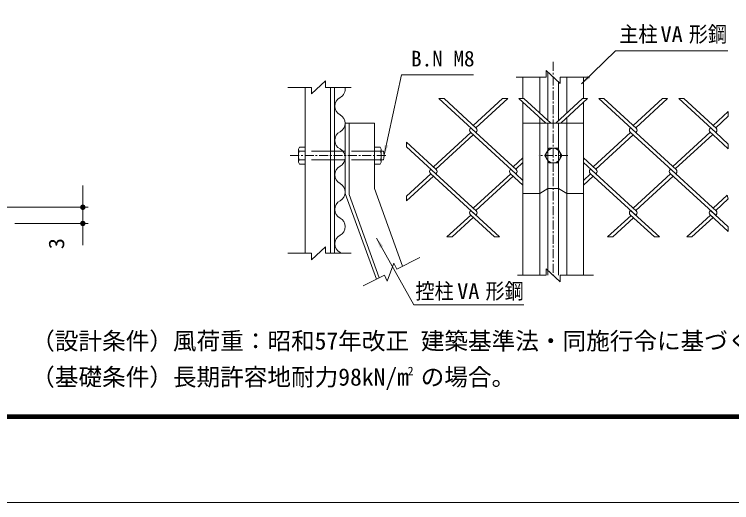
# Model space of a CAD drawing. Units: millimetres, scale not verified. Extents: x -4455 to 4455, y -3150 to 3150.
# Drawn here: x -251 to 1742, y -3150 to -1795 of the extents above; entities that cross this region are included whole.
import ezdxf
from ezdxf.enums import TextEntityAlignment as Align

# ---------------------------------------------------------------- set-up
doc = ezdxf.new("R2010")
doc.units = ezdxf.units.MM
doc.header["$LTSCALE"] = 20
doc.header["$PDMODE"] = 32
doc.header["$PDSIZE"] = 10
doc.linetypes.add('USER1', pattern=[2, 1.25, -0.25, 0.25, -0.25])
doc.linetypes.add('USER2', pattern=[4.7625, 3.175, -1.5875])
for name, color, linetype, lineweight in [('0-0_6文字', 3, 'Continuous', 18), ('0-4_SUNPOU', 1, 'Continuous', 18), ('0-7_7詳細', 3, 'Continuous', 18), ('0-D_9断面', 1, 'Continuous', 18), ('0-E_D-TTL', 7, 'Continuous', 18)]:
    doc.layers.add(name, color=color, linetype=linetype, lineweight=lineweight)
doc.layers.add('0-5_DEFPOINTS', color=7, linetype='Continuous')
doc.layers.add('0-F_D-TTL-TXT', color=7, linetype='Continuous')
doc.styles.add('ＭＳ ゴシック', font='')
doc.styles.get('ＭＳ ゴシック').set_extended_font_data('MS Gothic')

# ---------------------------------------------------------------- blocks, each defined once
blk = doc.blocks.new('M1')
at = {"layer": '0-4_SUNPOU'}
blk.add_line((-5, 0), (-38.58, 0), dxfattribs=at)
for points in [[(0, 0), (-5, 0), (-4.96, 0.63)], [(0, 0), (-4.96, -0.63), (-5, 0)], [(0, 0), (-4.96, 0.63), (-4.84, 1.24)], [(0, 0), (-4.84, -1.24), (-4.96, -0.63)], [(0, 0), (-4.84, 1.24), (-4.65, 1.84)], [(0, 0), (-4.65, -1.84), (-4.84, -1.24)], [(0, 0), (-4.65, 1.84), (-4.38, 2.41)], [(0, 0), (-4.38, -2.41), (-4.65, -1.84)], [(0, 0), (-4.38, 2.41), (-4.05, 2.94)], [(0, 0), (-4.05, -2.94), (-4.38, -2.41)], [(0, 0), (-4.05, 2.94), (-3.64, 3.42)], [(0, 0), (-3.64, -3.42), (-4.05, -2.94)], [(0, 0), (-3.64, 3.42), (-3.19, 3.85)], [(0, 0), (-3.19, -3.85), (-3.64, -3.42)], [(0, 0), (-3.19, 3.85), (-2.68, 4.22)], [(0, 0), (-2.68, -4.22), (-3.19, -3.85)], [(0, 0), (-2.68, 4.22), (-2.13, 4.52)], [(0, 0), (-2.13, -4.52), (-2.68, -4.22)], [(0, 0), (-2.13, 4.52), (-1.55, 4.76)], [(0, 0), (-1.55, -4.76), (-2.13, -4.52)], [(0, 0), (-1.55, 4.76), (-0.94, 4.91)], [(0, 0), (-0.94, -4.91), (-1.55, -4.76)], [(0, 0), (-0.94, 4.91), (-0.31, 4.99)], [(0, 0), (-0.31, -4.99), (-0.94, -4.91)], [(0, 0), (-0.31, 4.99), (0.31, 4.99)], [(0, 0), (0.31, -4.99), (-0.31, -4.99)], [(0, 0), (0.31, 4.99), (0.94, 4.91)], [(0, 0), (0.94, 4.91), (1.55, 4.76)], [(0, 0), (1.55, 4.76), (2.13, 4.52)], [(0, 0), (2.13, 4.52), (2.68, 4.22)], [(0, 0), (2.68, 4.22), (3.19, 3.85)], [(0, 0), (3.19, 3.85), (3.64, 3.42)], [(0, 0), (3.64, 3.42), (4.05, 2.94)], [(0, 0), (4.05, 2.94), (4.38, 2.41)], [(0, 0), (4.38, 2.41), (4.65, 1.84)], [(0, 0), (4.65, 1.84), (4.84, 1.24)], [(0, 0), (4.84, 1.24), (4.96, 0.63)], [(0, 0), (4.96, 0.63), (5, 0)], [(0, 0), (0.94, -4.91), (0.31, -4.99)], [(0, 0), (1.55, -4.76), (0.94, -4.91)], [(0, 0), (2.13, -4.52), (1.55, -4.76)], [(0, 0), (2.68, -4.22), (2.13, -4.52)], [(0, 0), (3.19, -3.85), (2.68, -4.22)], [(0, 0), (3.64, -3.42), (3.19, -3.85)], [(0, 0), (4.05, -2.94), (3.64, -3.42)], [(0, 0), (4.38, -2.41), (4.05, -2.94)], [(0, 0), (4.65, -1.84), (4.38, -2.41)], [(0, 0), (4.84, -1.24), (4.65, -1.84)], [(0, 0), (4.96, -0.63), (4.84, -1.24)], [(0, 0), (5, 0), (4.96, -0.63)]]:
    blk.add_solid(points, dxfattribs=at)

msp = doc.modelspace()

# ---------------------------------------------------------------- linework, layer by layer
at = {"layer": '0-5_DEFPOINTS'}
msp.add_point((-60.42, -2330.26), dxfattribs=at)
at = {"layer": '0-7_7詳細', "color": 1, "linetype": 'USER1'}
for p, q in [((1246.13, -1926.87), (1246.13, -2519.09)), ((515.74, -2186.99), (781.17, -2186.99)), ((1286.43, -2186.99), (1205.78, -2186.99))]:
    msp.add_line(p, q, dxfattribs=at)
at = {"layer": '0-7_7詳細', "color": 4}
for p, q in [((1265.52, -1986.78), (1226.74, -1950.78)), ((1226.74, -1968.78), (1226.74, -1950.78)), ((1226.74, -1968.78), (1142.73, -1968.78)), ((1265.52, -1968.78), (1346.86, -1968.78)), ((1265.52, -1968.78), (1265.52, -1986.78)), ((574.6, -2015.47), (613.38, -1979.47)), ((613.38, -1997.47), (613.38, -1979.47)), ((574.6, -1997.47), (509.33, -1997.47)), ((613.38, -1997.47), (684.94, -1997.47)), ((613.38, -2457.97), (613.38, -2439.97)), ((574.6, -2457.97), (509.33, -2457.97)), ((613.38, -2457.97), (684.94, -2457.97)), ((811.72, -2501.75), (875.73, -2469.76)), ((785.08, -2535.19), (803.67, -2485.65)), ((811.72, -2501.75), (803.67, -2485.65)), ((1226.74, -2519.09), (1226.74, -2501.09)), ((1265.52, -2537.09), (1226.74, -2501.09)), ((777.03, -2519.09), (718.65, -2548.27)), ((777.03, -2519.09), (785.08, -2535.19)), ((1226.74, -2519.09), (1147.15, -2519.09)), ((1265.52, -2519.09), (1357.68, -2519.09)), ((1265.52, -2519.09), (1265.52, -2537.09))]:
    msp.add_line(p, q, dxfattribs=at)
at = {"layer": '0-7_7詳細', "color": 7}
for p, q in [((1162.13, -1968.78), (1162.13, -2028.62)), ((1208.63, -1968.78), (1208.63, -2068.82)), ((1231.13, -1954.86), (1231.13, -2089.43)), ((1283.63, -1968.78), (1283.63, -2068.82)), ((1330.13, -1968.78), (1330.13, -2028.62)), ((1261.13, -1982.71), (1261.13, -2089.43)), ((557.36, -1997.47), (557.36, -2457.97)), ((574.6, -1997.47), (574.6, -2015.47)), ((627.86, -1997.47), (627.86, -2457.97)), ((638.36, -1997.47), (638.36, -2457.97)), ((1162.13, -2039.23), (1162.13, -2519.09)), ((1330.13, -2039.23), (1330.13, -2519.09)), ((1208.63, -2081.84), (1208.63, -2519.09)), ((1283.63, -2081.84), (1283.63, -2519.09)), ((668.36, -2096.99), (749.36, -2096.99)), ((668.36, -2096.99), (668.36, -2291.99)), ((678.86, -2096.99), (678.86, -2294.78)), ((749.36, -2096.99), (749.36, -2278.3)), ((1330.13, -2096.99), (1162.13, -2096.99)), ((1231.13, -2096.99), (1231.13, -2519.09)), ((1261.13, -2096.99), (1261.13, -2519.09)), ((538.16, -2169.23), (541.49, -2163.47)), ((538.16, -2204.75), (538.16, -2169.23)), ((541.49, -2163.47), (557.36, -2163.47)), ((557.36, -2210.51), (557.36, -2163.47)), ((765.24, -2163.47), (749.36, -2163.47)), ((749.36, -2210.51), (749.36, -2163.47)), ((768.56, -2169.23), (765.24, -2163.47)), ((768.56, -2204.75), (768.56, -2169.23)), ((540.22, -2174.99), (557.36, -2174.99)), ((668.36, -2174.99), (638.36, -2174.99)), ((766.5, -2174.99), (749.36, -2174.99)), ((774.33, -2174.99), (768.56, -2174.99)), ((538.16, -2204.75), (541.49, -2210.51)), ((540.22, -2198.99), (557.36, -2198.99)), ((541.49, -2210.51), (557.36, -2210.51)), ((668.36, -2198.99), (638.36, -2198.99)), ((766.5, -2198.99), (749.36, -2198.99)), ((765.24, -2210.51), (749.36, -2210.51)), ((768.56, -2204.75), (765.24, -2210.51)), ((774.33, -2198.99), (768.56, -2198.99)), ((749.36, -2278.3), (827.71, -2493.76)), ((1208.63, -2291.99), (1231.13, -2278.3)), ((1231.13, -2278.3), (1261.13, -2278.3)), ((1261.13, -2278.3), (1283.63, -2291.99)), ((668.36, -2291.99), (754.96, -2530.12)), ((678.86, -2294.78), (762.98, -2526.11)), ((1162.13, -2291.99), (1208.63, -2291.99)), ((1283.63, -2291.99), (1330.13, -2291.99))]:
    msp.add_line(p, q, dxfattribs=at)
at = {"layer": '0-7_7詳細'}
for p, q in [((1031.21, -2122.71), (928.53, -2028.62)), ((942.74, -2028.62), (928.53, -2028.62)), ((1032.28, -2110.67), (942.74, -2028.62)), ((1105.47, -2028.62), (1024.1, -2103.18)), ((1119.68, -2028.62), (1031.21, -2109.69)), ((1119.68, -2028.62), (1105.47, -2028.62)), ((1225.16, -2096.99), (1150.55, -2028.62)), ((1164.76, -2028.62), (1150.55, -2028.62)), ((1239.37, -2096.99), (1164.76, -2028.62)), ((1327.5, -2028.62), (1252.89, -2096.99)), ((1341.71, -2028.62), (1267.1, -2096.99)), ((1341.71, -2028.62), (1327.5, -2028.62)), ((1476.33, -2123.69), (1372.58, -2028.62)), ((1386.79, -2028.62), (1372.58, -2028.62)), ((1477.4, -2111.65), (1386.79, -2028.62)), ((1549.53, -2028.62), (1468.16, -2103.18)), ((1563.74, -2028.62), (1475.26, -2109.69)), ((1563.74, -2028.62), (1549.53, -2028.62)), ((1697.29, -2122.71), (1594.61, -2028.62)), ((1608.82, -2028.62), (1594.61, -2028.62)), ((1699.43, -2111.65), (1608.82, -2028.62)), ((1732.22, -2064.66), (1690.19, -2103.18)), ((1732.22, -2077.69), (1732.22, -2064.66)), ((1732.22, -2077.69), (1697.29, -2109.69)), ((1017, -2109.69), (1015.93, -2110.67)), ((1017, -2109.69), (1015.93, -2110.67)), ((1017, -2109.69), (1015.93, -2110.67)), ((1017, -2109.69), (1015.93, -2110.67)), ((1461.05, -2109.69), (1459.98, -2110.67)), ((1461.05, -2109.69), (1459.98, -2110.67)), ((1017, -2122.71), (913.09, -2217.92)), ((1024.1, -2129.22), (920.19, -2224.44)), ((1142.22, -2237.46), (1015.93, -2121.73)), ((1032.28, -2121.73), (1031.21, -2122.71)), ((1143.29, -2225.42), (1031.21, -2122.71)), ((1461.05, -2122.71), (1357.14, -2217.92)), ((1468.16, -2129.22), (1364.25, -2224.44)), ((1586.28, -2237.46), (1459.98, -2121.73)), ((1476.33, -2121.73), (1475.26, -2122.71)), ((1588.42, -2226.4), (1476.33, -2123.69)), ((1682.01, -2121.73), (1578.1, -2216.94)), ((1689.12, -2128.24), (1585.21, -2223.45)), ((1690.19, -2129.22), (1682.01, -2121.73)), ((1732.22, -2167.73), (1690.19, -2129.22)), ((1698.73, -2121.39), (1697.29, -2122.71)), ((1698.73, -2121.39), (1697.29, -2122.71)), ((1698.36, -2121.73), (1697.29, -2122.71)), ((1698.36, -2121.73), (1697.29, -2122.71)), ((1732.22, -2154.71), (1697.29, -2122.71)), ((921.26, -2225.42), (838.67, -2149.73)), ((838.67, -2149.73), (838.67, -2162.75)), ((920.19, -2237.46), (838.67, -2162.75)), ((1732.22, -2167.73), (1732.22, -2154.71)), ((1162.13, -2193.17), (1135.12, -2217.92)), ((1162.13, -2206.19), (1142.22, -2224.44)), ((1365.32, -2225.42), (1330.13, -2193.17)), ((1364.25, -2237.46), (1330.13, -2206.19)), ((905.98, -2224.44), (904.91, -2225.42)), ((905.98, -2224.44), (904.91, -2225.42)), ((921.26, -2225.42), (913.09, -2217.92)), ((1128.01, -2224.44), (1126.94, -2225.42)), ((1128.01, -2224.44), (1126.94, -2225.42)), ((1143.29, -2225.42), (1135.12, -2217.92)), ((1350.04, -2224.44), (1348.97, -2225.42)), ((1350.04, -2224.44), (1348.97, -2225.42)), ((1572.07, -2224.44), (1571, -2225.42)), ((1572.07, -2224.44), (1571, -2225.42)), ((905.98, -2237.46), (838.67, -2299.14)), ((913.09, -2243.97), (838.67, -2312.16)), ((1031.21, -2352.2), (904.91, -2236.47)), ((920.19, -2237.46), (921.63, -2236.14)), ((921.26, -2236.48), (920.19, -2237.46)), ((1032.28, -2340.16), (920.19, -2237.46)), ((1128.01, -2237.46), (1024.1, -2332.67)), ((1135.12, -2243.97), (1031.21, -2339.18)), ((1162.13, -2268.72), (1126.94, -2236.47)), ((1143.29, -2236.48), (1142.22, -2237.46)), ((1162.13, -2255.7), (1142.22, -2237.46)), ((1350.04, -2237.46), (1330.13, -2255.7)), ((1357.14, -2243.97), (1330.13, -2268.72)), ((1476.33, -2353.18), (1348.97, -2236.47)), ((1365.32, -2236.48), (1364.25, -2237.46)), ((1477.4, -2341.14), (1364.25, -2237.46)), ((1572.07, -2237.46), (1468.16, -2332.67)), ((1579.17, -2243.97), (1475.26, -2339.18)), ((1698.36, -2353.18), (1571, -2236.47)), ((1579.17, -2243.97), (1571, -2236.47)), ((1587.72, -2236.14), (1586.28, -2237.46)), ((1587.35, -2236.48), (1586.28, -2237.46)), ((1587.35, -2236.48), (1586.28, -2237.46)), ((1699.43, -2341.14), (1586.28, -2237.46)), ((838.67, -2299.14), (838.67, -2312.16)), ((1729.47, -2296.67), (1690.19, -2332.67)), ((1732.22, -2307.18), (1697.29, -2339.18)), ((1729.47, -2296.67), (1732.22, -2307.18)), ((1017, -2339.18), (1015.93, -2340.16)), ((1017, -2339.18), (1015.93, -2340.16)), ((1097.23, -2412.7), (1017, -2339.18)), ((1032.28, -2340.16), (1024.1, -2332.67)), ((1461.05, -2339.18), (1459.98, -2340.16)), ((1461.05, -2339.18), (1459.98, -2340.16)), ((1541.29, -2412.7), (1461.05, -2339.18)), ((1683.08, -2339.18), (1682.01, -2340.16)), ((1683.08, -2339.18), (1682.01, -2340.16)), ((1732.39, -2384.37), (1683.08, -2339.18)), ((1017, -2352.2), (950.97, -2412.7)), ((1083.02, -2412.7), (1015.93, -2351.22)), ((1032.28, -2351.22), (1031.21, -2352.2)), ((1462.12, -2353.18), (1397.17, -2412.7)), ((1469.23, -2359.69), (1411.38, -2412.7)), ((1527.08, -2412.7), (1459.98, -2351.22)), ((1468.16, -2358.71), (1459.98, -2351.22)), ((1476.33, -2351.22), (1475.26, -2352.2)), ((1476.33, -2351.22), (1475.26, -2352.2)), ((1683.08, -2352.2), (1617.06, -2412.7)), ((1690.19, -2358.71), (1631.27, -2412.7)), ((1690.19, -2358.71), (1682.01, -2351.22)), ((1732.17, -2397.19), (1682.01, -2351.22)), ((1698.36, -2351.22), (1697.29, -2352.2)), ((1698.36, -2351.22), (1697.29, -2352.2)), ((1732.39, -2384.37), (1732.17, -2397.19)), ((1097.23, -2412.7), (1083.02, -2412.7)), ((1411.38, -2412.7), (1397.17, -2412.7)), ((1541.29, -2412.7), (1527.08, -2412.7)), ((1631.27, -2412.7), (1617.06, -2412.7))]:
    msp.add_line(p, q, dxfattribs=at)
at = {"layer": '0-7_7詳細', "linetype": 'USER2'}
for p, q in [((638.36, -2174.99), (557.36, -2174.99)), ((749.36, -2174.99), (668.36, -2174.99)), ((638.36, -2198.99), (557.36, -2198.99)), ((749.36, -2198.99), (668.36, -2198.99))]:
    msp.add_line(p, q, dxfattribs=at)
at = {"layer": '0-7_7詳細', "color": 7}
for points in [[(1731.36, -1895.78), (1419.51, -1895.78), (1324.92, -1987.51)], [(1025.03, -1962.43), (824.75, -1962.43), (776.81, -2185.03)], [(1164.8, -2601.27), (858.7, -2601.27), (755.61, -2416.22)]]:
    msp.add_lwpolyline(points, dxfattribs=at)
at = {"layer": '0-7_7詳細'}
msp.add_lwpolyline([(1222.61, -2186.99), (1234.37, -2166.62), (1257.89, -2166.62), (1269.65, -2186.99), (1257.89, -2207.35), (1234.37, -2207.35)], close=True, dxfattribs=at)
msp.add_lwpolyline([(1024.1, -2358.71), (965.18, -2412.7), (950.97, -2412.7)], dxfattribs=at)
at = {"layer": '0-7_7詳細', "color": 4}
msp.add_lwpolyline([(574.6, -2457.97), (574.6, -2475.97), (613.38, -2439.97)], dxfattribs=at)
at = {"layer": '0-7_7詳細'}
msp.add_circle((1246.13, -2186.99), 20.4, dxfattribs=at)
for centre, radius, start, end in [((641.13, -2001.92), 27.16, 298.07249, 9.41628), ((666.69, -2049.84), 27.16, 118.07249, 241.92751), ((642.15, -2097.16), 26.15, 296.73658, 63.26342), ((1020.99, -2116.2), 7.5, 132.5, 227.5), ((1027.21, -2116.2), 7.5, 312.5, 47.5), ((1465.05, -2116.2), 7.5, 132.5, 227.5), ((1471.27, -2116.2), 7.5, 312.5, 47.5), ((1687.08, -2116.2), 7.5, 132.5, 227.5), ((1693.29, -2116.2), 7.5, 312.5, 47.5), ((666.69, -2144.47), 27.16, 118.07249, 241.92751), ((641.13, -2192.4), 27.16, 298.07249, 61.92751), ((666.69, -2240.32), 27.16, 118.07249, 241.92751), ((909.98, -2230.95), 7.5, 132.5, 227.5), ((916.2, -2230.95), 7.5, 312.5, 47.5), ((1132.01, -2230.95), 7.5, 132.5, 227.5), ((1138.22, -2230.95), 7.5, 312.5, 47.5), ((1354.04, -2230.95), 7.5, 132.5, 227.5), ((1360.25, -2230.95), 7.5, 312.5, 47.5), ((1576.06, -2230.95), 7.5, 132.5, 227.5), ((1582.28, -2230.95), 7.5, 312.5, 47.5), ((641.13, -2288.25), 27.16, 298.07249, 61.92751), ((666.69, -2336.18), 27.16, 118.07249, 241.92751), ((1020.99, -2345.69), 7.5, 132.5, 227.5), ((1027.21, -2345.69), 7.5, 312.5, 47.5), ((1465.05, -2345.69), 7.5, 132.5, 227.5), ((1471.27, -2345.69), 7.5, 312.5, 47.5), ((1687.08, -2345.69), 7.5, 132.5, 227.5), ((1693.29, -2345.69), 7.5, 312.5, 47.5), ((641.13, -2384.1), 27.16, 298.07249, 61.92751), ((666.69, -2432.03), 27.16, 118.07249, 241.92751)]:
    msp.add_arc(centre, radius, start, end, dxfattribs=at)
at = {"layer": '0-7_7詳細', "color": 7}
for centre, radius, start, end in [((547.25, -2169.23), 9.09, 180, 219.3382), ((759.48, -2169.23), 9.09, 320.6618, 0), ((574.16, -2186.99), 36, 160.52878, 199.47122), ((732.56, -2186.99), 36, 340.52878, 19.47122), ((740.39, -2186.99), 36, 340.52878, 19.47122), ((547.25, -2204.75), 9.09, 140.6618, 180), ((759.48, -2204.75), 9.09, 0, 39.3382), ((641.13, -2479.95), 27.16, 54.0365, 61.92751)]:
    msp.add_arc(centre, radius, start, end, dxfattribs=at)
for points in [[(1323.48, -1988.9), (1341.39, -1964.28), (1348.64, -1971.76)], [(776.39, -2186.99), (777.61, -2156.56), (787.8, -2158.76)], [(754.64, -2414.48), (773.79, -2438.15), (764.69, -2443.22)]]:
    msp.add_solid(points, dxfattribs=at)
at = {"layer": '0-D_9断面'}
for p, q in [((-60.42, -2300.26), (-60.42, -2270.26)), ((-279.54, -2330.26), (-45.42, -2330.26)), ((-60.42, -2375.26), (-60.42, -2330.26)), ((-249.54, -2375.26), (-45.42, -2375.26)), ((-60.42, -2405.26), (-60.42, -2435.26))]:
    msp.add_line(p, q, dxfattribs=at)
at = {"layer": '0-E_D-TTL', "color": 2}
msp.add_lwpolyline([(-4454.77, 3150.21), (4454.93, 3150.21), (4454.93, -3150.21), (-4454.77, -3150.21)], close=True, dxfattribs=at)
at = {"layer": '0-E_D-TTL'}
for points in [[(-4168.38, 2916.86), (4168.55, 2916.86), (4168.55, -2916.87), (-4168.38, -2916.87)], [(-4165.73, 2914.21), (4165.9, 2914.21), (4165.9, -2914.21), (-4165.73, -2914.21)], [(-4163.08, 2911.56), (4163.25, 2911.56), (4163.25, -2911.56), (-4163.08, -2911.56)], [(-4160.43, 2908.91), (4160.59, 2908.91), (4160.59, -2908.91), (-4160.43, -2908.91)], [(-4157.78, 2906.26), (4157.94, 2906.26), (4157.94, -2906.26), (-4157.78, -2906.26)]]:
    msp.add_lwpolyline(points, close=True, dxfattribs=at)

# ---------------------------------------------------------------- block references
at = {"layer": '0-D_9断面', "xscale": 1.5, "yscale": 1.5}
for p, rotation in [((-60.42, -2330.26), 270), ((-60.42, -2375.26), 90)]:
    msp.add_blockref('M1', p, dxfattribs=dict(at, rotation=rotation))

# ---------------------------------------------------------------- texts
at = {"layer": '0-0_6文字', "style": 'ＭＳ ゴシック'}
for s, width, p in [('主柱', 0.9, (1429.49, -1884.54)), ('VA', 1.05, (1544.08, -1884.7)), ('形鋼', 0.9, (1622.71, -1884.54)), ('VA', 1.05, (979.29, -2597.61)), ('形鋼', 0.9, (1057.91, -2597.45))]:
    msp.add_text(s, height=43.26, dxfattribs=dict(at, width=width)).set_placement(p, align=Align.BOTTOM_LEFT)
at = {"layer": '0-7_7詳細', "style": 'ＭＳ ゴシック'}
msp.add_text('B.N M8', height=43.26, dxfattribs=at).set_placement((851.07, -1952.26), align=Align.BOTTOM_LEFT)
at = {"layer": '0-7_7詳細', "style": 'ＭＳ ゴシック', "width": 0.9}
msp.add_text('控柱', height=43.26, dxfattribs=at).set_placement((863.43, -2597.71), align=Align.BOTTOM_LEFT)
at = {"layer": '0-D_9断面', "color": 3, "style": 'ＭＳ ゴシック', "width": 1.05}
msp.add_text('3', height=43.26, rotation=90, dxfattribs=at).set_placement((-99.21, -2446.67), align=Align.BOTTOM_LEFT)
at = {"layer": '0-F_D-TTL-TXT', "style": 'ＭＳ ゴシック'}
for s, height, p in [('（設計条件）風荷重：昭和57年改正 建築基準法・同施行令に基づく風圧力に準拠。', 48.09, (-203.73, -2739.86)), ('（基礎条件）長期許容地耐力98kN/m の場合。', 48.09, (-203.73, -2839.86)), ('2', 24.05, (841.74, -2804.05))]:
    msp.add_text(s, height=height, dxfattribs=at).set_placement(p, align=Align.BOTTOM_LEFT)

doc.saveas('drawing.dxf')
